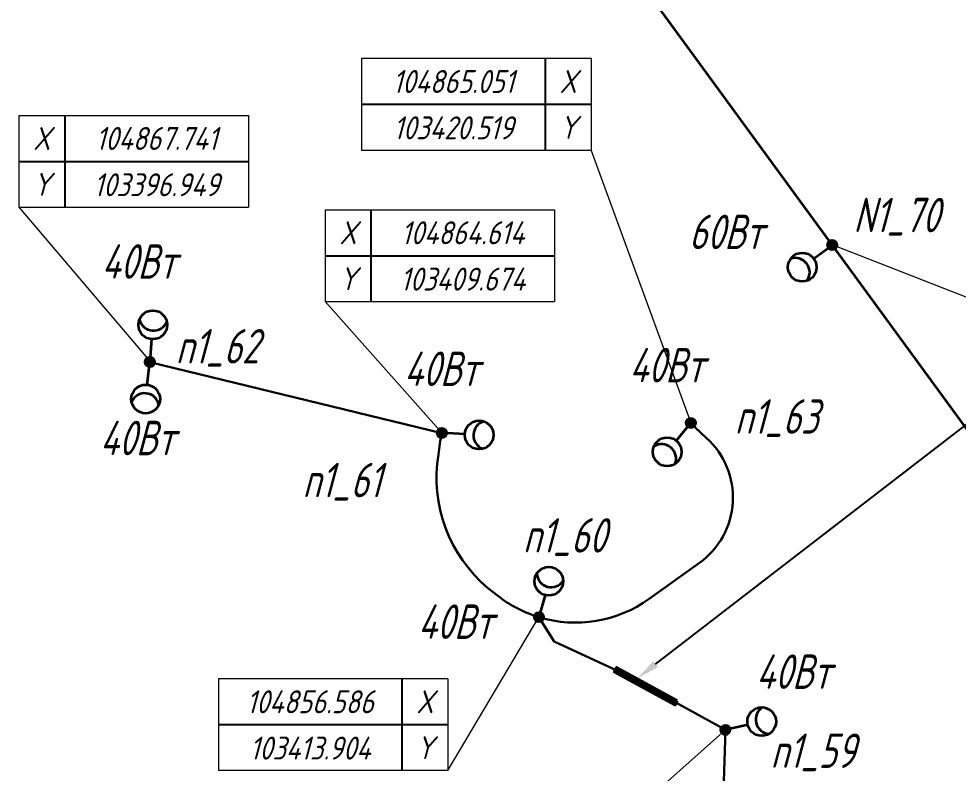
# Model space of a CAD drawing. Header units: millimetres. Extents: x 103224660 to 103518869, y 104697762 to 104995758.
# Drawn here: x 103391242 to 103432168, y 104849786 to 104882664 of the extents above; entities that cross this region are included whole.
import ezdxf
from ezdxf import colors
from ezdxf.entities.mleader import LeaderData, LeaderLine
from ezdxf.enums import TextEntityAlignment as Align
from ezdxf.math import Vec2, Vec3

# ---------------------------------------------------------------- set-up
doc = ezdxf.new("R2010")
doc.units = ezdxf.units.MM
doc.set_wipeout_variables(frame=1)
doc.linetypes.add('CONTINOUS', pattern=[0])
doc.layers.add('0 @ 1', color=7, linetype='Continuous')
for name, color, linetype, lineweight in [('_ПР_НО', 10, 'Continuous', 30), ('ЭО_Воздушная линия', 10, 'Continuous', 35), ('ЭО_Кабельная линия', 3, 'ID_N', 30), ('ЭО_Пл_Опора', 10, 'Continuous', 35), ('ЭО_Пл_Опора_Светильники', 10, 'Continuous', 35), ('ЭО_Пл_Светильники', 10, 'Continuous', 25), ('ЭО_Пл_Светильники_Текст', 10, 'Continuous', 20), ('ЭС_Координата', 7, 'Continuous', 25)]:
    doc.layers.add(name, color=color, linetype=linetype, lineweight=lineweight)
doc.styles.add('ПБГС', font='simplex.shx', dxfattribs={"width": 0.8, "oblique": 15})
doc.linetypes.add('ID_N', pattern='A,0,3,-3,["N",ПБГС,S=1.2,R=0,X=-1,Y=-0.5],-3,6', length=15)

# ---------------------------------------------------------------- blocks, each defined once
blk = doc.blocks.new('промежуточная')
h = blk.add_hatch(color=255)
edge = h.paths.add_edge_path()
edge.add_arc((0, 0), 0.833, 0, 360)
at = {"lineweight": 30}
blk.add_circle((0, 0), 0.833, dxfattribs=at)
blk = doc.blocks.new('*U102')
at = {"layer": 'ЭО_Пл_Светильники'}
blk.add_line((0, 2), (0, 0), dxfattribs=at)
at = {"layer": 'ЭО_Пл_Светильники', "linetype": 'ByBlock', "xscale": 250, "yscale": 250, "zscale": 250}
blk.add_blockref('промежуточная', (0, 0), dxfattribs=at)
at = {"style": 'ПБГС', "oblique": 15, "width": 0.7, "flags": 1}
blk.add_attdef('NAME', (0, -6), '', height=3.5, dxfattribs=at)
at = {"layer": 'ЭО_Пл_Светильники_Текст', "style": 'ПБГС', "oblique": 15, "width": 0.7}
blk.add_attdef('N_PYLON', (919, 556), '', height=1500, dxfattribs=at)
at = {"layer": 'ЭО_Пл_Светильники_Текст', "style": 'ПБГС', "oblique": 15, "width": 0.7, "flags": 1}
for tag, p in [('TYPE', (0, 0)), ('MANUFACTURER', (0, -12)), ('SPECIFICATION_SECTION', (0, -18)), ('POWER', (0, -24)), ('GROUP', (0, -30))]:
    blk.add_attdef(tag, p, '', height=3.5, dxfattribs=at)
blk = doc.blocks.new('*U396')
at = {"layer": 'ЭО_Пл_Светильники'}
blk.add_line((0, 2), (0, 0), dxfattribs=at)
at = {"layer": 'ЭО_Пл_Светильники', "linetype": 'ByBlock', "xscale": 250, "yscale": 250, "zscale": 250}
blk.add_blockref('промежуточная', (0, 0), dxfattribs=at)
at = {"style": 'ПБГС', "oblique": 15, "width": 0.7, "flags": 1}
blk.add_attdef('NAME', (0, -6), '', height=3.5, dxfattribs=at)
at = {"layer": 'ЭО_Пл_Светильники_Текст', "style": 'ПБГС', "oblique": 15, "width": 0.7, "flags": 1}
for tag, p in [('TYPE', (0, 0)), ('MANUFACTURER', (0, -12)), ('SPECIFICATION_SECTION', (0, -18)), ('POWER', (0, -24)), ('GROUP', (0, -30))]:
    blk.add_attdef(tag, p, '', height=3.5, dxfattribs=at)
at = {"layer": 'ЭО_Пл_Светильники_Текст', "style": 'ПБГС', "oblique": 15, "width": 0.7}
blk.add_attdef('N_PYLON', (1971, -1655), '', height=1500, dxfattribs=at)
blk = doc.blocks.new('*U113')
at = {"layer": 'ЭО_Пл_Светильники'}
blk.add_line((0, 2), (0, 0), dxfattribs=at)
at = {"layer": 'ЭО_Пл_Светильники', "linetype": 'ByBlock', "xscale": 250, "yscale": 250, "zscale": 250}
blk.add_blockref('промежуточная', (0, 0), dxfattribs=at)
at = {"style": 'ПБГС', "oblique": 15, "width": 0.7, "flags": 1}
blk.add_attdef('NAME', (0, -6), '', height=3.5, dxfattribs=at)
at = {"layer": 'ЭО_Пл_Светильники_Текст', "style": 'ПБГС', "oblique": 15, "width": 0.7}
blk.add_attdef('N_PYLON', (-695, 2816), '', height=1500, dxfattribs=at)
at = {"layer": 'ЭО_Пл_Светильники_Текст', "style": 'ПБГС', "oblique": 15, "width": 0.7, "flags": 1}
for tag, p in [('TYPE', (0, 0)), ('MANUFACTURER', (0, -12)), ('SPECIFICATION_SECTION', (0, -18)), ('POWER', (0, -24)), ('GROUP', (0, -30))]:
    blk.add_attdef(tag, p, '', height=3.5, dxfattribs=at)
blk = doc.blocks.new('*U114')
at = {"layer": 'ЭО_Пл_Светильники'}
blk.add_line((0, 2), (0, 0), dxfattribs=at)
at = {"layer": 'ЭО_Пл_Светильники', "linetype": 'ByBlock', "xscale": 250, "yscale": 250, "zscale": 250}
blk.add_blockref('промежуточная', (0, 0), dxfattribs=at)
at = {"style": 'ПБГС', "oblique": 15, "width": 0.7, "flags": 1}
blk.add_attdef('NAME', (0, -6), '', height=3.5, dxfattribs=at)
at = {"layer": 'ЭО_Пл_Светильники_Текст', "style": 'ПБГС', "oblique": 15, "width": 0.7, "flags": 1}
for tag, p in [('TYPE', (0, 0)), ('MANUFACTURER', (0, -12)), ('SPECIFICATION_SECTION', (0, -18)), ('POWER', (0, -24)), ('GROUP', (0, -30))]:
    blk.add_attdef(tag, p, '', height=3.5, dxfattribs=at)
at = {"layer": 'ЭО_Пл_Светильники_Текст', "style": 'ПБГС', "oblique": 15, "width": 0.7}
blk.add_attdef('N_PYLON', (-6067, -2800), '', height=1500, dxfattribs=at)
blk = doc.blocks.new('*U393')
at = {"layer": 'ЭО_Пл_Светильники'}
blk.add_line((0, 2), (0, 0), dxfattribs=at)
at = {"layer": 'ЭО_Пл_Светильники', "linetype": 'ByBlock', "xscale": 250, "yscale": 250, "zscale": 250}
blk.add_blockref('промежуточная', (0, 0), dxfattribs=at)
at = {"style": 'ПБГС', "oblique": 15, "width": 0.7, "flags": 1}
blk.add_attdef('NAME', (0, -6), '', height=3.5, dxfattribs=at)
at = {"layer": 'ЭО_Пл_Светильники_Текст', "style": 'ПБГС', "oblique": 15, "width": 0.7}
blk.add_attdef('N_PYLON', (1917, -468), '', height=1500, dxfattribs=at)
at = {"layer": 'ЭО_Пл_Светильники_Текст', "style": 'ПБГС', "oblique": 15, "width": 0.7, "flags": 1}
for tag, p in [('TYPE', (0, 0)), ('MANUFACTURER', (0, -12)), ('SPECIFICATION_SECTION', (0, -18)), ('POWER', (0, -24)), ('GROUP', (0, -30))]:
    blk.add_attdef(tag, p, '', height=3.5, dxfattribs=at)
blk = doc.blocks.new('*U121')
at = {"layer": 'ЭО_Пл_Светильники'}
blk.add_line((0, 2), (0, 0), dxfattribs=at)
at = {"layer": 'ЭО_Пл_Светильники', "linetype": 'ByBlock', "xscale": 250, "yscale": 250, "zscale": 250}
blk.add_blockref('промежуточная', (0, 0), dxfattribs=at)
at = {"style": 'ПБГС', "oblique": 15, "width": 0.7, "flags": 1}
blk.add_attdef('NAME', (0, -6), '', height=3.5, dxfattribs=at)
at = {"layer": 'ЭО_Пл_Светильники_Текст', "style": 'ПБГС', "oblique": 15, "width": 0.7}
blk.add_attdef('N_PYLON', (1132, -64), '', height=1500, dxfattribs=at)
at = {"layer": 'ЭО_Пл_Светильники_Текст', "style": 'ПБГС', "oblique": 15, "width": 0.7, "flags": 1}
for tag, p in [('TYPE', (0, 0)), ('MANUFACTURER', (0, -12)), ('SPECIFICATION_SECTION', (0, -18)), ('POWER', (0, -24)), ('GROUP', (0, -30))]:
    blk.add_attdef(tag, p, '', height=3.5, dxfattribs=at)
blk = doc.blocks.new('*U166')
at = {"layer": 'ЭО_Пл_Опора_Светильники'}
h = blk.add_hatch(color=256, dxfattribs=at)
h.dxf.hatch_style = 1
h.paths.add_polyline_path([(-118, 160, 1), (118, -160, 1)])
blk.add_line((-803, -595), (0, 0), dxfattribs=at)
for centre, radius in [((0, 0), 199), ((-1306, -967), 625)]:
    blk.add_circle(centre, radius, dxfattribs=at)
blk.add_arc((-1607, -1191), 625, 323.9937, 109.0785, dxfattribs=at)
at = {"style": 'ПБГС', "oblique": 15, "width": 0.7, "flags": 1}
for tag, p, height in [('TYPE', (-1704, -2539), 525000), ('NAME', (0, -3506), 875), ('MANUFACTURER', (0, -5006), 875), ('SPECIFICATION_SECTION', (0, -6506), 875), ('GROUP', (0, -9506), 875)]:
    blk.add_attdef(tag, p, '', height=height, dxfattribs=at)
at = {"layer": 'ЭО_Пл_Светильники_Текст', "style": 'ПБГС', "oblique": 15, "width": 0.7}
blk.add_attdef('POWER', (-6243, -177), '', height=1500, dxfattribs=at)
blk = doc.blocks.new('*U389')
at = {"layer": 'ЭО_Пл_Опора_Светильники'}
h = blk.add_hatch(color=256, dxfattribs=at)
h.dxf.hatch_style = 1
h.paths.add_polyline_path([(-198, 22, 1), (198, -22, 1)])
blk.add_line((-110, -994), (0, 0), dxfattribs=at)
for centre, radius in [((0, 0), 199), ((-179, -1615), 625)]:
    blk.add_circle(centre, radius, dxfattribs=at)
blk.add_arc((-220, -1988), 625, 11.1486, 156.2334, dxfattribs=at)
at = {"style": 'ПБГС', "oblique": 15, "width": 0.7, "flags": 1}
for tag, p, height in [('TYPE', (-1704, -2539), 525000), ('NAME', (0, -3506), 875), ('MANUFACTURER', (0, -5006), 875), ('SPECIFICATION_SECTION', (0, -6506), 875), ('GROUP', (0, -9506), 875)]:
    blk.add_attdef(tag, p, '', height=height, dxfattribs=at)
at = {"layer": 'ЭО_Пл_Светильники_Текст', "style": 'ПБГС', "oblique": 15, "width": 0.7}
blk.add_attdef('POWER', (-2104, 3630), '', height=1500, dxfattribs=at)
blk = doc.blocks.new('*U390')
at = {"layer": 'ЭО_Пл_Опора_Светильники'}
h = blk.add_hatch(color=256, dxfattribs=at)
h.dxf.hatch_style = 1
h.paths.add_polyline_path([(198, -16, 1), (-198, 16, 1)])
blk.add_line((80, 997), (0, 0), dxfattribs=at)
for centre, radius in [((130, 1620), 625), ((0, 0), 199)]:
    blk.add_circle(centre, radius, dxfattribs=at)
blk.add_arc((160, 1994), 625, 192.8619, 337.9467, dxfattribs=at)
at = {"style": 'ПБГС', "oblique": 15, "width": 0.7, "flags": 1}
for tag, p, height in [('TYPE', (-1704, -2539), 525000), ('NAME', (0, -3506), 875), ('MANUFACTURER', (0, -5006), 875), ('SPECIFICATION_SECTION', (0, -6506), 875), ('GROUP', (0, -9506), 875)]:
    blk.add_attdef(tag, p, '', height=height, dxfattribs=at)
at = {"layer": 'ЭО_Пл_Светильники_Текст', "style": 'ПБГС', "oblique": 15, "width": 0.7}
blk.add_attdef('POWER', (-2175, -4060), '', height=1500, dxfattribs=at)
blk = doc.blocks.new('*U391')
at = {"layer": 'ЭО_Пл_Опора_Светильники'}
h = blk.add_hatch(color=256, dxfattribs=at)
h.dxf.hatch_style = 1
h.paths.add_polyline_path([(-10, -199, 1), (10, 199, 1)])
blk.add_line((999, -52), (0, 0), dxfattribs=at)
for centre, radius in [((1623, -84), 625), ((0, 0), 199)]:
    blk.add_circle(centre, radius, dxfattribs=at)
blk.add_arc((1997, -104), 625, 104.481, 249.5658, dxfattribs=at)
at = {"style": 'ПБГС', "oblique": 15, "width": 0.7, "flags": 1}
for tag, p, height in [('TYPE', (-1704, -2539), 525000), ('NAME', (0, -3506), 875), ('MANUFACTURER', (0, -5006), 875), ('SPECIFICATION_SECTION', (0, -6506), 875), ('GROUP', (0, -9506), 875)]:
    blk.add_attdef(tag, p, '', height=height, dxfattribs=at)
at = {"layer": 'ЭО_Пл_Светильники_Текст', "style": 'ПБГС', "oblique": 15, "width": 0.7}
blk.add_attdef('POWER', (-1654, 2046), '', height=1500, dxfattribs=at)
blk = doc.blocks.new('*U392')
at = {"layer": 'ЭО_Пл_Опора_Светильники'}
h = blk.add_hatch(color=256, dxfattribs=at)
h.dxf.hatch_style = 1
h.paths.add_polyline_path([(-154, 126, 1), (154, -126, 1)])
blk.add_line((-633, -774), (0, 0), dxfattribs=at)
for centre, radius in [((0, 0), 199), ((-1029, -1258), 625)]:
    blk.add_circle(centre, radius, dxfattribs=at)
blk.add_arc((-1267, -1548), 625, 338.1619, 123.2467, dxfattribs=at)
at = {"style": 'ПБГС', "oblique": 15, "width": 0.7, "flags": 1}
for tag, p, height in [('TYPE', (-1704, -2539), 525000), ('NAME', (0, -3506), 875), ('MANUFACTURER', (0, -5006), 875), ('SPECIFICATION_SECTION', (0, -6506), 875), ('GROUP', (0, -9506), 875)]:
    blk.add_attdef(tag, p, '', height=height, dxfattribs=at)
at = {"layer": 'ЭО_Пл_Светильники_Текст', "style": 'ПБГС', "oblique": 15, "width": 0.7}
blk.add_attdef('POWER', (-2683, 1770), '', height=1500, dxfattribs=at)
blk = doc.blocks.new('*U394')
at = {"layer": 'ЭО_Пл_Опора_Светильники'}
h = blk.add_hatch(color=256, dxfattribs=at)
h.dxf.hatch_style = 1
h.paths.add_polyline_path([(192, -53, 1), (-192, 53, 1)])
blk.add_line((264, 964), (0, 0), dxfattribs=at)
for centre, radius in [((430, 1567), 625), ((0, 0), 199)]:
    blk.add_circle(centre, radius, dxfattribs=at)
blk.add_arc((529, 1929), 625, 182.1266, 327.2113, dxfattribs=at)
at = {"style": 'ПБГС', "oblique": 15, "width": 0.7, "flags": 1}
for tag, p, height in [('TYPE', (-1704, -2539), 525000), ('NAME', (0, -3506), 875), ('MANUFACTURER', (0, -5006), 875), ('SPECIFICATION_SECTION', (0, -6506), 875), ('GROUP', (0, -9506), 875)]:
    blk.add_attdef(tag, p, '', height=height, dxfattribs=at)
at = {"layer": 'ЭО_Пл_Светильники_Текст', "style": 'ПБГС', "oblique": 15, "width": 0.7}
blk.add_attdef('POWER', (-5274, -945), '', height=1500, dxfattribs=at)
blk = doc.blocks.new('*U395')
at = {"layer": 'ЭО_Пл_Опора_Светильники'}
h = blk.add_hatch(color=256, dxfattribs=at)
h.dxf.hatch_style = 1
h.paths.add_polyline_path([(45, -194, 1), (-45, 194, 1)])
blk.add_line((974, 225), (0, 0), dxfattribs=at)
for centre, radius in [((1583, 365), 625), ((0, 0), 199)]:
    blk.add_circle(centre, radius, dxfattribs=at)
blk.add_arc((1949, 450), 625, 120.4508, 265.5356, dxfattribs=at)
at = {"style": 'ПБГС', "oblique": 15, "width": 0.7, "flags": 1}
for tag, p, height in [('TYPE', (-1704, -2539), 525000), ('NAME', (0, -3506), 875), ('MANUFACTURER', (0, -5006), 875), ('SPECIFICATION_SECTION', (0, -6506), 875), ('GROUP', (0, -9506), 875)]:
    blk.add_attdef(tag, p, '', height=height, dxfattribs=at)
at = {"layer": 'ЭО_Пл_Светильники_Текст', "style": 'ПБГС', "oblique": 15, "width": 0.7}
blk.add_attdef('POWER', (1335, 1791), '', height=1500, dxfattribs=at)
blk = doc.blocks.new('*U491')
blk.add_wipeout([(15.393, -6.001), (15.393, 1.999), (35.393, 1.999), (35.393, -6.001)])
at = {"lineweight": 0}
blk.add_line((15.393, -6.001), (0, 0), dxfattribs=at)
at = {"color": 0, "lineweight": 0, "transparency": 16777216}
for points in [[(15.393, 1.999), (15.393, -6.001), (15.393, -6.001), (15.393, -6.001)], [(15.393, 1.999), (35.393, 1.999)], [(35.393, 1.999), (35.393, -6.001), (35.393, -6.001), (35.393, -6.001)], [(15.393, -6.001), (35.393, -6.001)]]:
    blk.add_lwpolyline(points, dxfattribs=at)
at = {"transparency": 16777216}
for points in [[(19.393, 1.999), (19.393, -6.001)], [(15.393, -2.001), (35.393, -2.001)]]:
    blk.add_lwpolyline(points, dxfattribs=at)
at = {"color": 250, "transparency": 16777216, "style": 'ПБГС', "oblique": 15, "width": 0.8, "flags": 8}
for tag, p in [('КООРДИНАТАY', (27.393, -0.001)), ('КООРДИНАТАX', (27.393, -4.039))]:
    blk.add_attdef(tag, text='', height=2, dxfattribs=at).set_placement(p, align=Align.MIDDLE_CENTER)
at = {"layer": '0 @ 1', "color": 7, "transparency": 16777216, "char_height": 2, "width": 4, "attachment_point": 5, "style": 'ПБГС'}
for s, insert in [('X', (17.393, -0.001)), ('Y', (17.393, -4.001))]:
    blk.add_mtext(s, dxfattribs=dict(at, insert=insert))
blk = doc.blocks.new('*U1375')
at = {"layer": 'ЭС_Координата', "lineweight": 70}
ref = blk.add_blockref('*U491', (103426679, 104872807), dxfattribs=dict(at, xscale=500, yscale=500, zscale=500))
ref.add_attrib('КООРДИНАТАX', '103426.679', dxfattribs={"layer": '0 @ 1', "color": 250, "transparency": 16777216, "height": 1000, "style": 'ПБГС', "oblique": 15, "width": 0.8, "flags": 8}).set_placement((103440376, 104870788), align=Align.MIDDLE_CENTER)
ref.add_attrib('КООРДИНАТАY', '104872.807', dxfattribs={"layer": '0 @ 1', "color": 250, "transparency": 16777216, "height": 1000, "style": 'ПБГС', "oblique": 15, "width": 0.8, "flags": 8}).set_placement((103440376, 104872807), align=Align.MIDDLE_CENTER)
blk = doc.blocks.new('*U542')
blk.add_wipeout([(-11.413, 13.416), (-11.413, 21.416), (8.587, 21.416), (8.587, 13.416)])
at = {"lineweight": 0}
blk.add_line((-11.413, 13.416), (0, 0), dxfattribs=at)
at = {"color": 0, "lineweight": 0, "transparency": 16777216}
for points in [[(-11.413, 21.416), (-11.413, 13.416), (-11.413, 13.416), (-11.413, 13.416)], [(-11.413, 21.416), (8.587, 21.416)], [(8.587, 21.416), (8.587, 13.416), (8.587, 13.416), (8.587, 13.416)], [(-11.413, 13.416), (8.587, 13.416)]]:
    blk.add_lwpolyline(points, dxfattribs=at)
at = {"transparency": 16777216}
for points in [[(-7.413, 21.416), (-7.413, 13.416)], [(-11.413, 17.416), (8.587, 17.416)]]:
    blk.add_lwpolyline(points, dxfattribs=at)
at = {"color": 250, "transparency": 16777216, "style": 'ПБГС', "oblique": 15, "width": 0.8, "flags": 8}
for tag, p in [('КООРДИНАТАY', (0.587, 19.416)), ('КООРДИНАТАX', (0.587, 15.378))]:
    blk.add_attdef(tag, text='', height=2, dxfattribs=at).set_placement(p, align=Align.MIDDLE_CENTER)
at = {"layer": '0 @ 1', "color": 7, "transparency": 16777216, "char_height": 2, "width": 4, "attachment_point": 5, "style": 'ПБГС'}
for s, insert in [('X', (-9.413, 19.416)), ('Y', (-9.413, 15.416))]:
    blk.add_mtext(s, dxfattribs=dict(at, insert=insert))
blk = doc.blocks.new('*U1448')
at = {"layer": 'ЭС_Координата', "lineweight": 70}
ref = blk.add_blockref('*U542', (103396949, 104867741), dxfattribs=dict(at, xscale=500, yscale=500, zscale=500))
ref.add_attrib('КООРДИНАТАX', '103396.949', dxfattribs={"layer": '0 @ 1', "color": 250, "transparency": 16777216, "height": 1000, "style": 'ПБГС', "oblique": 15, "width": 0.8, "flags": 8}).set_placement((103397242, 104875431), align=Align.MIDDLE_CENTER)
ref.add_attrib('КООРДИНАТАY', '104867.741', dxfattribs={"layer": '0 @ 1', "color": 250, "transparency": 16777216, "height": 1000, "style": 'ПБГС', "oblique": 15, "width": 0.8, "flags": 8}).set_placement((103397242, 104877449), align=Align.MIDDLE_CENTER)
blk = doc.blocks.new('*U543')
blk.add_wipeout([(-10.182, 11.447), (-10.182, 19.447), (9.818, 19.447), (9.818, 11.447)])
at = {"lineweight": 0}
blk.add_line((-10.182, 11.447), (0, 0), dxfattribs=at)
at = {"color": 0, "lineweight": 0, "transparency": 16777216}
for points in [[(-10.182, 19.447), (-10.182, 11.447), (-10.182, 11.447), (-10.182, 11.447)], [(-10.182, 19.447), (9.818, 19.447)], [(9.818, 19.447), (9.818, 11.447), (9.818, 11.447), (9.818, 11.447)], [(-10.182, 11.447), (9.818, 11.447)]]:
    blk.add_lwpolyline(points, dxfattribs=at)
at = {"transparency": 16777216}
for points in [[(-6.182, 19.447), (-6.182, 11.447)], [(-10.182, 15.447), (9.818, 15.447)]]:
    blk.add_lwpolyline(points, dxfattribs=at)
at = {"color": 250, "transparency": 16777216, "style": 'ПБГС', "oblique": 15, "width": 0.8, "flags": 8}
for tag, p in [('КООРДИНАТАY', (1.818, 17.447)), ('КООРДИНАТАX', (1.818, 13.41))]:
    blk.add_attdef(tag, text='', height=2, dxfattribs=at).set_placement(p, align=Align.MIDDLE_CENTER)
at = {"layer": '0 @ 1', "color": 7, "transparency": 16777216, "char_height": 2, "width": 4, "attachment_point": 5, "style": 'ПБГС'}
for s, insert in [('X', (-8.182, 17.447)), ('Y', (-8.182, 13.447))]:
    blk.add_mtext(s, dxfattribs=dict(at, insert=insert))
blk = doc.blocks.new('*U1449')
at = {"layer": 'ЭС_Координата', "lineweight": 70}
ref = blk.add_blockref('*U543', (103409674, 104864614), dxfattribs=dict(at, xscale=500, yscale=500, zscale=500))
ref.add_attrib('КООРДИНАТАX', '103409.674', dxfattribs={"layer": '0 @ 1', "color": 250, "transparency": 16777216, "height": 1000, "style": 'ПБГС', "oblique": 15, "width": 0.8, "flags": 8}).set_placement((103410583, 104871319), align=Align.MIDDLE_CENTER)
ref.add_attrib('КООРДИНАТАY', '104864.614', dxfattribs={"layer": '0 @ 1', "color": 250, "transparency": 16777216, "height": 1000, "style": 'ПБГС', "oblique": 15, "width": 0.8, "flags": 8}).set_placement((103410583, 104873338), align=Align.MIDDLE_CENTER)
blk = doc.blocks.new('*U544')
blk.add_wipeout([(-7.937, -13.373), (-7.937, -5.373), (-27.937, -5.373), (-27.937, -13.373)])
at = {"lineweight": 0}
blk.add_line((-7.937, -13.373), (0, 0), dxfattribs=at)
at = {"color": 0, "lineweight": 0, "transparency": 16777216}
for points in [[(-27.937, -5.373), (-27.937, -13.373), (-27.937, -13.373), (-27.937, -13.373)], [(-7.937, -5.373), (-27.937, -5.373)], [(-7.937, -5.373), (-7.937, -13.373), (-7.937, -13.373), (-7.937, -13.373)], [(-7.937, -13.373), (-27.937, -13.373)]]:
    blk.add_lwpolyline(points, dxfattribs=at)
at = {"transparency": 16777216}
for points in [[(-11.937, -5.373), (-11.937, -13.373)], [(-7.937, -9.373), (-27.937, -9.373)]]:
    blk.add_lwpolyline(points, dxfattribs=at)
at = {"color": 250, "transparency": 16777216, "style": 'ПБГС', "oblique": 15, "width": 0.8, "flags": 8}
for tag, p in [('КООРДИНАТАY', (-19.937, -7.373)), ('КООРДИНАТАX', (-19.937, -11.41))]:
    blk.add_attdef(tag, text='', height=2, dxfattribs=at).set_placement(p, align=Align.MIDDLE_CENTER)
at = {"layer": '0 @ 1', "color": 7, "transparency": 16777216, "char_height": 2, "width": 4, "attachment_point": 5, "style": 'ПБГС'}
for s, insert in [('X', (-9.937, -7.373)), ('Y', (-9.937, -11.373))]:
    blk.add_mtext(s, dxfattribs=dict(at, insert=insert))
blk = doc.blocks.new('*U1450')
at = {"layer": 'ЭС_Координата', "lineweight": 70}
ref = blk.add_blockref('*U544', (103413904, 104856586), dxfattribs=dict(at, xscale=500, yscale=500, zscale=500))
ref.add_attrib('КООРДИНАТАX', '103413.904', dxfattribs={"layer": '0 @ 1', "color": 250, "transparency": 16777216, "height": 1000, "style": 'ПБГС', "oblique": 15, "width": 0.8, "flags": 8}).set_placement((103403935, 104850881), align=Align.MIDDLE_CENTER)
ref.add_attrib('КООРДИНАТАY', '104856.586', dxfattribs={"layer": '0 @ 1', "color": 250, "transparency": 16777216, "height": 1000, "style": 'ПБГС', "oblique": 15, "width": 0.8, "flags": 8}).set_placement((103403935, 104852900), align=Align.MIDDLE_CENTER)
blk = doc.blocks.new('*U545')
blk.add_wipeout([(-8.69, 23.756), (-8.69, 31.756), (-28.69, 31.756), (-28.69, 23.756)])
at = {"lineweight": 0}
blk.add_line((-8.69, 23.756), (0, 0), dxfattribs=at)
at = {"color": 0, "lineweight": 0, "transparency": 16777216}
for points in [[(-28.69, 31.756), (-28.69, 23.756), (-28.69, 23.756), (-28.69, 23.756)], [(-8.69, 31.756), (-28.69, 31.756)], [(-8.69, 31.756), (-8.69, 23.756), (-8.69, 23.756), (-8.69, 23.756)], [(-8.69, 23.756), (-28.69, 23.756)]]:
    blk.add_lwpolyline(points, dxfattribs=at)
at = {"transparency": 16777216}
for points in [[(-12.69, 31.756), (-12.69, 23.756)], [(-8.69, 27.756), (-28.69, 27.756)]]:
    blk.add_lwpolyline(points, dxfattribs=at)
at = {"color": 250, "transparency": 16777216, "style": 'ПБГС', "oblique": 15, "width": 0.8, "flags": 8}
for tag, p in [('КООРДИНАТАY', (-20.69, 29.756)), ('КООРДИНАТАX', (-20.69, 25.719))]:
    blk.add_attdef(tag, text='', height=2, dxfattribs=at).set_placement(p, align=Align.MIDDLE_CENTER)
at = {"layer": '0 @ 1', "color": 7, "transparency": 16777216, "char_height": 2, "width": 4, "attachment_point": 5, "style": 'ПБГС'}
for s, insert in [('X', (-10.69, 29.756)), ('Y', (-10.69, 25.756))]:
    blk.add_mtext(s, dxfattribs=dict(at, insert=insert))
blk = doc.blocks.new('*U1451')
at = {"layer": 'ЭС_Координата', "lineweight": 70}
ref = blk.add_blockref('*U545', (103420519, 104865051), dxfattribs=dict(at, xscale=500, yscale=500, zscale=500))
ref.add_attrib('КООРДИНАТАX', '103420.519', dxfattribs={"layer": '0 @ 1', "color": 250, "transparency": 16777216, "height": 1000, "style": 'ПБГС', "oblique": 15, "width": 0.8, "flags": 8}).set_placement((103410174, 104877911), align=Align.MIDDLE_CENTER)
ref.add_attrib('КООРДИНАТАY', '104865.051', dxfattribs={"layer": '0 @ 1', "color": 250, "transparency": 16777216, "height": 1000, "style": 'ПБГС', "oblique": 15, "width": 0.8, "flags": 8}).set_placement((103410174, 104879930), align=Align.MIDDLE_CENTER)
blk = doc.blocks.new('*U546')
blk.add_wipeout([(-18.33, -16.319), (-18.33, -8.319), (-38.33, -8.319), (-38.33, -16.319)])
at = {"lineweight": 0}
blk.add_line((-18.33, -16.319), (0, 0), dxfattribs=at)
at = {"color": 0, "lineweight": 0, "transparency": 16777216}
for points in [[(-38.33, -8.319), (-38.33, -16.319), (-38.33, -16.319), (-38.33, -16.319)], [(-18.33, -8.319), (-38.33, -8.319)], [(-18.33, -8.319), (-18.33, -16.319), (-18.33, -16.319), (-18.33, -16.319)], [(-18.33, -16.319), (-38.33, -16.319)]]:
    blk.add_lwpolyline(points, dxfattribs=at)
at = {"transparency": 16777216}
for points in [[(-22.33, -8.319), (-22.33, -16.319)], [(-18.33, -12.319), (-38.33, -12.319)]]:
    blk.add_lwpolyline(points, dxfattribs=at)
at = {"color": 250, "transparency": 16777216, "style": 'ПБГС', "oblique": 15, "width": 0.8, "flags": 8}
for tag, p in [('КООРДИНАТАY', (-30.33, -10.319)), ('КООРДИНАТАX', (-30.33, -14.356))]:
    blk.add_attdef(tag, text='', height=2, dxfattribs=at).set_placement(p, align=Align.MIDDLE_CENTER)
at = {"layer": '0 @ 1', "color": 7, "transparency": 16777216, "char_height": 2, "width": 4, "attachment_point": 5, "style": 'ПБГС'}
for s, insert in [('X', (-20.33, -10.319)), ('Y', (-20.33, -14.319))]:
    blk.add_mtext(s, dxfattribs=dict(at, insert=insert))
blk = doc.blocks.new('*U1452')
at = {"layer": 'ЭС_Координата', "lineweight": 70}
ref = blk.add_blockref('*U546', (103422025, 104851673), dxfattribs=dict(at, xscale=500, yscale=500, zscale=500))
ref.add_attrib('КООРДИНАТАX', '103422.025', dxfattribs={"layer": '0 @ 1', "color": 250, "transparency": 16777216, "height": 1000, "style": 'ПБГС', "oblique": 15, "width": 0.8, "flags": 8}).set_placement((103406860, 104844495), align=Align.MIDDLE_CENTER)
ref.add_attrib('КООРДИНАТАY', '104851.673', dxfattribs={"layer": '0 @ 1', "color": 250, "transparency": 16777216, "height": 1000, "style": 'ПБГС', "oblique": 15, "width": 0.8, "flags": 8}).set_placement((103406860, 104846514), align=Align.MIDDLE_CENTER)
blk = doc.blocks.new('*U1368')
at = {"color": 0, "linetype": 'ByBlock', "lineweight": -2}
blk.add_lwpolyline([(0.048, 0.088), (-2.591, 1.515), (-2.687, 1.339), (-0.048, -0.088)], close=True, dxfattribs=at)
at = {"style": 'ПБГС', "oblique": 15, "width": 0.8, "flags": 1}
blk.add_attdef('N_CROSSING', (0, -6.824), '', height=2.5, dxfattribs=at)
blk = doc.blocks.new('*U1466')
at = {"layer": '_ПР_НО', "color": 5, "linetype": 'CONTINOUS', "lineweight": 50, "xscale": 1000.000000000001, "yscale": 1000.000000000001, "zscale": 1000.000000000001, "rotation": 359.817495342157}
blk.add_blockref('*U1368', (103419880, 104852856, -570), dxfattribs=at)

msp = doc.modelspace()

# ---------------------------------------------------------------- linework, layer by layer
at = {"layer": 'ЭО_Воздушная линия'}
for p, q in [((103426679, 104872807), (103412001, 104892914)), ((103441358, 104852700), (103426679, 104872807))]:
    msp.add_line(p, q, dxfattribs=at)
at = {"layer": 'ЭО_Кабельная линия'}
msp.add_lwpolyline([(103396950, 104867705), (103409675, 104864612)], dxfattribs=at)
for points in [[(103420519, 104865049, 0.012296), (103421208, 104864391, -0.47723), (103420897, 104858958), (103418706, 104857384, -0.233278), (103413904, 104856586, -0.251677)], [(103413904, 104856586, -0.093779), (103412091, 104857532), (103411667, 104857866, -0.26324), (103409523, 104863672, -0.024321), (103409674, 104864612)]]:
    msp.add_lwpolyline(points, format="xyb", dxfattribs=at)
at = {"layer": 'ЭО_Кабельная линия', "elevation": -570}
msp.add_lwpolyline([(103422025, 104851672), (103417483, 104854180), (103414560, 104855525), (103413904, 104856586)], dxfattribs=at)

# ---------------------------------------------------------------- block references
at = {"layer": 'ЭО_Пл_Опора'}
for name, p, values in [('*U102', (103426679, 104872805), {'N_PYLON': 'N1_70'}), ('*U121', (103396949, 104867706), {'N_PYLON': 'n1_62'}), ('*U393', (103420519, 104865049), {'N_PYLON': 'n1_63'}), ('*U114', (103409674, 104864612), {'N_PYLON': 'n1_61'}), ('*U113', (103413904, 104856586), {'N_PYLON': 'n1_60'}), ('*U396', (103422025, 104851672, -570), {'N_PYLON': 'n1_59'})]:
    msp.add_blockref(name, p, dxfattribs=at).add_auto_attribs(values)
at = {"layer": 'ЭО_Пл_Светильники'}
for name, p, values in [('*U166', (103426679, 104872805), {'POWER': '60Вт'}), ('*U389', (103396949, 104867708), {'POWER': '40Вт'}), ('*U390', (103396950, 104867705), {'POWER': '40Вт'}), ('*U391', (103409674, 104864614), {'POWER': '40Вт'}), ('*U392', (103420519, 104865049), {'POWER': '40Вт'}), ('*U394', (103413904, 104856586), {'POWER': '40Вт'}), ('*U395', (103422025, 104851672, -570), {'POWER': '40Вт'})]:
    msp.add_blockref(name, p, dxfattribs=at).add_auto_attribs(values)

# ---------------------------------------------------------------- next in the draw order: block references
at = {"layer": 'ЭО_Пл_Светильники_Текст'}
for name in ['*U1448', '*U1449', '*U1375', '*U1450']:
    msp.add_blockref(name, (0, 0), dxfattribs=at)

# ---------------------------------------------------------------- next in the draw order: block references
for name in ['*U1451', '*U1452']:
    msp.add_blockref(name, (0, 0), dxfattribs=at)

# ---------------------------------------------------------------- next in the draw order: linework, layer by layer
at = {"layer": 'ЭО_Кабельная линия'}
msp.add_lwpolyline([(103421595, 104838201), (103422025, 104851672)], dxfattribs=at)

# ---------------------------------------------------------------- next in the draw order: leaders
at = {"layer": 'ЭС_Координата', "lineweight": 25}
ml = msp.add_multileader_mtext('Standard', dxfattribs=at)
ml.set_content('', color=256, style='ПБГС')
ml.set_leader_properties()
ml.build(insert=Vec2(0, 0))
ml.multileader.update_dxf_attribs({"has_dogleg": 0, "has_text_frame": 1, "text_left_attachment_type": 0, "text_right_attachment_type": 0, "dogleg_length": 0, "arrow_head_size": 1000})
ctx = ml.context
ctx.base_point, ctx.char_height, ctx.arrow_head_size, ctx.landing_gap_size, ctx.plane_origin, ctx.plane_x_axis, ctx.plane_y_axis = Vec3(103436519, 104868063, -570), 1200, 1000, 0, Vec3(103214521, 104907147, -570), Vec3(1, -0.000067), Vec3(0.000067, 1)
ctx.left_attachment, ctx.right_attachment = 0, 0
notes = []
notes.append((ctx, [(0, (1, 1, 0), (103436519, 104868063, -570), (1, -0.000067), 0, [(0, [(103418189, 104853921, -570)], 0, [])])]))
ctx.mtext.insert, ctx.mtext.text_direction, ctx.mtext.rotation = Vec3(103436519, 104868063, -570), Vec3(1, -0.000067), 6.283118
ctx.mtext.has_bg_fill, ctx.mtext.bg_color, ctx.mtext.bg_scale_factor, ctx.mtext.bg_transparency, ctx.mtext.use_window_bg_color = 1, -1027028792, 1.5, 0, 1
for ctx, leaders in notes:
    for number, flags, end, landing, length, lines in leaders:
        leader = LeaderData()
        leader.index, (leader.has_last_leader_line, leader.has_dogleg_vector, leader.attachment_direction) = number, flags
        leader.last_leader_point, leader.dogleg_vector, leader.dogleg_length = Vec3(end), Vec3(landing), length
        for number, points, colour, breaks in lines:
            line = LeaderLine()
            line.index, line.vertices, line.color, line.breaks = number, Vec3.list(points), colors.encode_raw_color(colour), breaks
            leader.lines.append(line)
        ctx.leaders.append(leader)

# ---------------------------------------------------------------- next in the draw order: block references
at = {"layer": 'ЭО_Пл_Светильники_Текст'}
msp.add_blockref('*U1466', (0, 0), dxfattribs=at)

doc.saveas('drawing.dxf')
